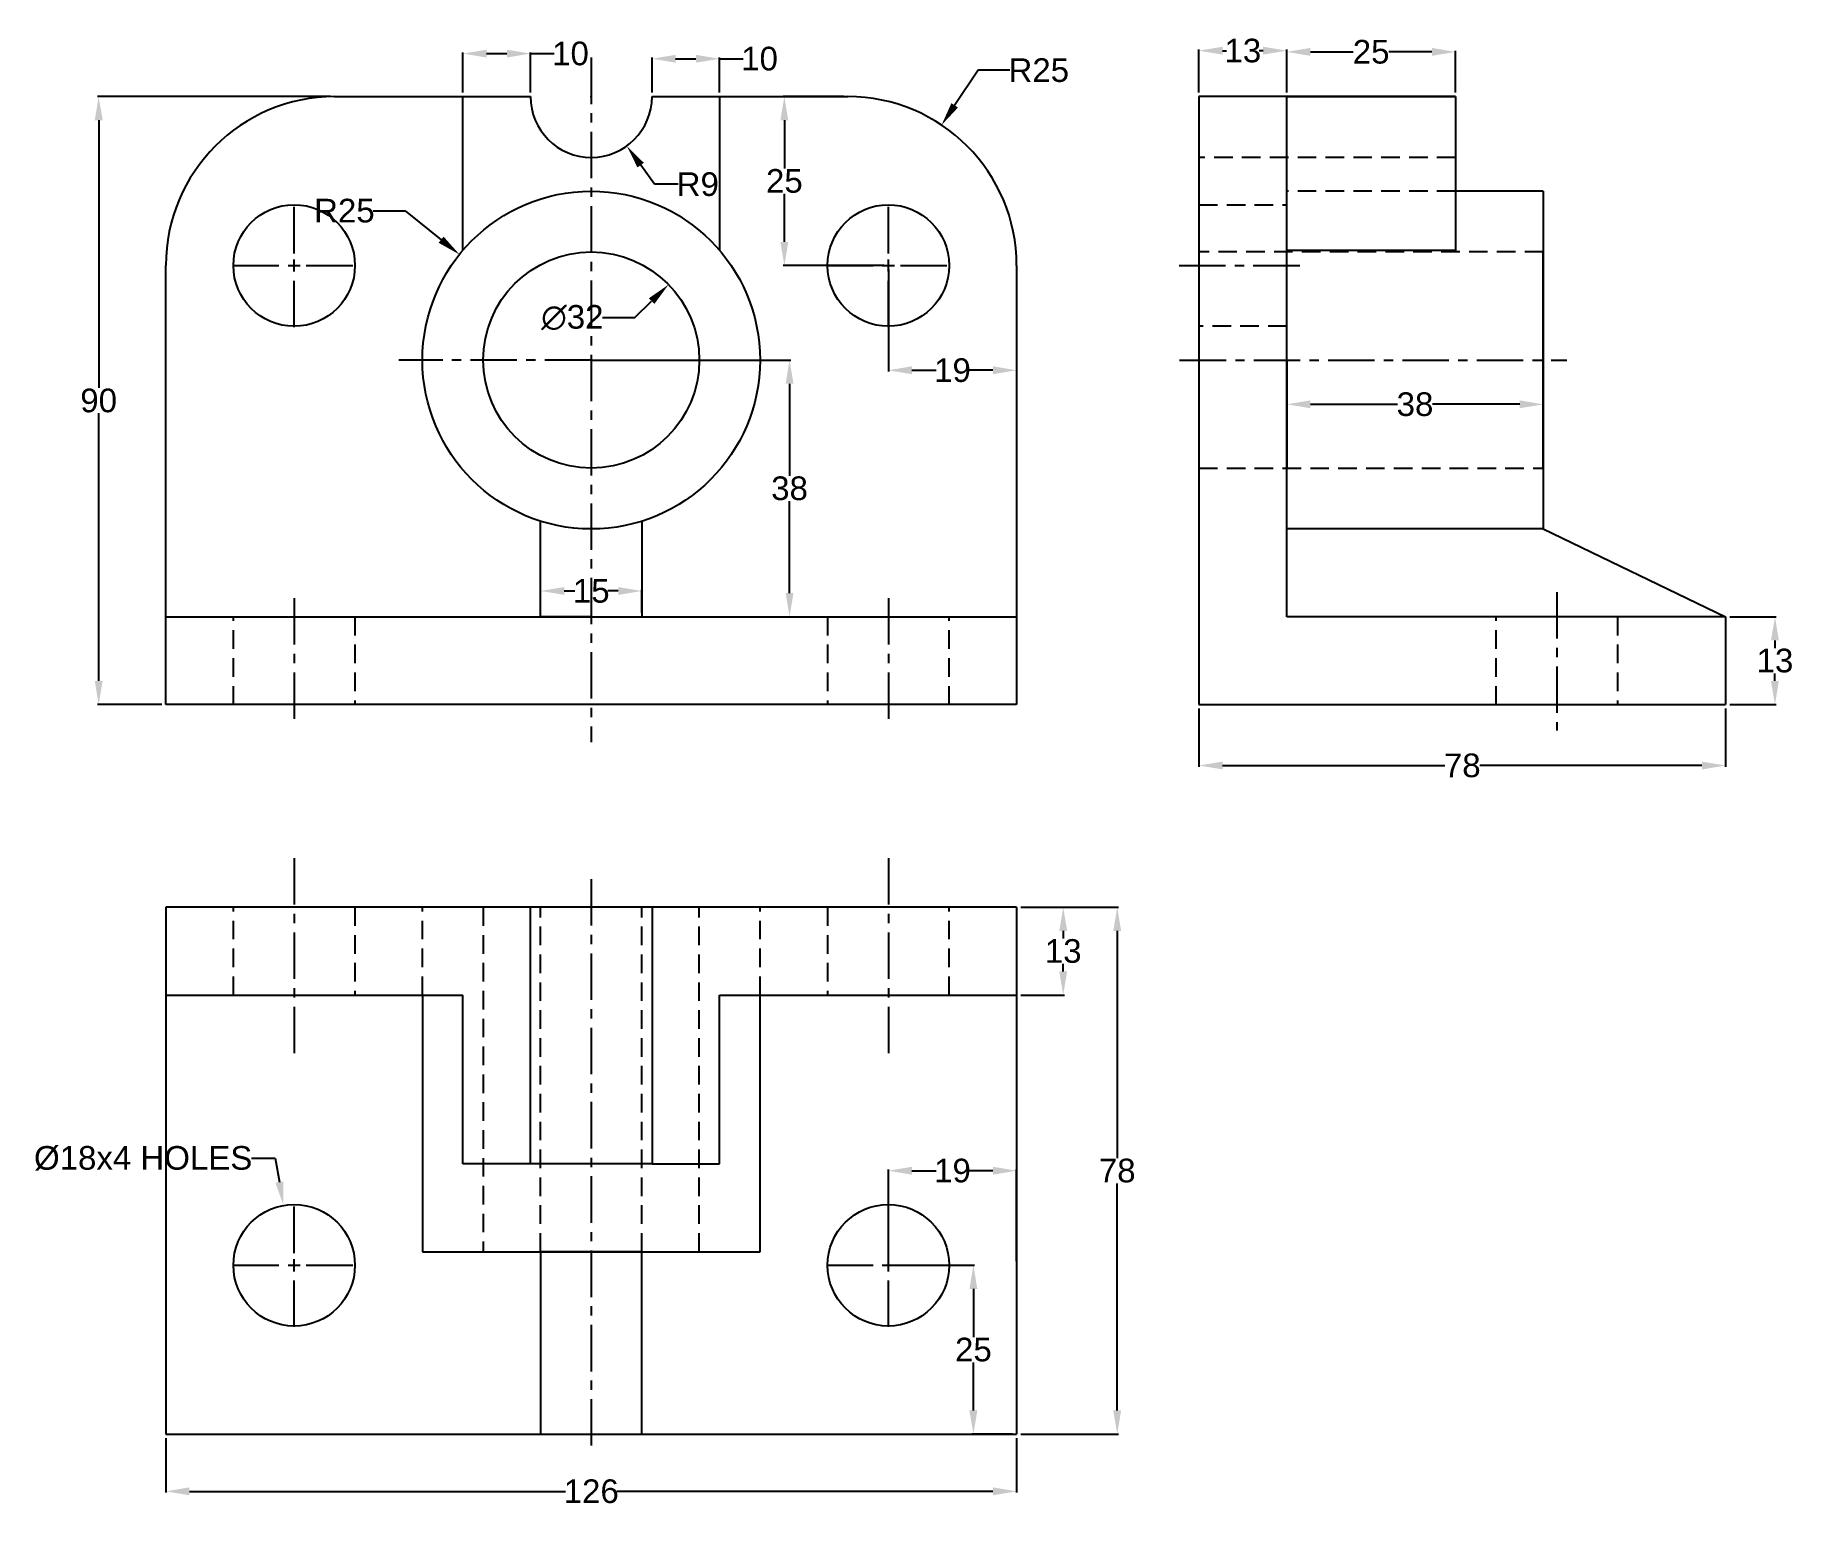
# Model space of a CAD drawing. Header units: inches. Extents: x 6 to 266, y 12 to 230.
import ezdxf

# ---------------------------------------------------------------- set-up
doc = ezdxf.new("R2010")
doc.units = ezdxf.units.IN
doc.header["$MEASUREMENT"] = 0
doc.linetypes.add('CENTER', pattern=[2, 1.25, -0.25, 0.25, -0.25])
doc.linetypes.add('HIDDEN', pattern=[0.375, 0.25, -0.125])
for name, color, linetype in [('centre', 161, 'CENTER'), ('dim', 132, 'Continuous'), ('hidden', 241, 'HIDDEN')]:
    doc.layers.add(name, color=color, linetype=linetype)
doc.styles.get("Standard").update_dxf_attribs({"font": 'arial.ttf'})
doc.dimstyles.get("Standard").update_dxf_attribs({"dimtxt": 3.5, "dimasz": 3.5, "dimexe": 0.18, "dimexo": 0.6, "dimgap": 0.09, "dimtad": 0, "dimtih": 1, "dimtoh": 1, "dimdec": 0, "dimzin": 0, "dimdsep": 46, "dimtxsty": 'Standard', "dimcen": 0.09, "dimclrt": 31, "dimadec": 0, "dimazin": 0, "dimtfac": 1, "dimtdec": 0, "dimtofl": 0, "dimtmove": 0, "dimatfit": 3, "dimfxl": 1, "dimtolj": 1, "dimtzin": 0, "dimarcsym": 0})

# ---------------------------------------------------------------- blocks, each defined once
blk = doc.blocks.new('*U5')
at = {"layer": 'centre', "color": 0, "linetype": 'CENTER', "ltscale": 5.5, "transparency": 16777216}
for p, q in [((0, 1.8), (0, 9.12)), ((-9.12, 0), (-1.8, 0)), ((1.8, 0), (9.12, 0)), ((0, -9.12), (0, -1.8))]:
    blk.add_line(p, q, dxfattribs=at)
at = {"layer": 'centre', "color": 0, "linetype": 'Continuous', "ltscale": 5.5, "transparency": 16777216}
for p, q in [((-0.9, 0), (0.9, 0)), ((0, -0.9), (0, 0.9))]:
    blk.add_line(p, q, dxfattribs=at)
blk = doc.blocks.new('*U6')
at = {"layer": 'centre', "color": 0, "linetype": 'CENTER', "ltscale": 5.5, "transparency": 16777216}
for p, q in [((0, 1.8), (0, 9.12)), ((-9.12, 0), (-1.8, 0)), ((1.8, 0), (9.12, 0)), ((0, -9.12), (0, -1.8))]:
    blk.add_line(p, q, dxfattribs=at)
at = {"layer": 'centre', "color": 0, "linetype": 'Continuous', "ltscale": 5.5, "transparency": 16777216}
for p, q in [((-0.9, 0), (0.9, 0)), ((0, -0.9), (0, 0.9))]:
    blk.add_line(p, q, dxfattribs=at)
blk = doc.blocks.new('*U7')
at = {"layer": 'centre', "color": 0, "linetype": 'CENTER', "ltscale": 5.5, "transparency": 16777216}
for p, q in [((0, 1.8), (0, 9.12)), ((-9.12, 0), (-1.8, 0)), ((1.8, 0), (9.12, 0)), ((0, -9.12), (0, -1.8))]:
    blk.add_line(p, q, dxfattribs=at)
at = {"layer": 'centre', "color": 0, "linetype": 'Continuous', "ltscale": 5.5, "transparency": 16777216}
for p, q in [((-0.9, 0), (0.9, 0)), ((0, -0.9), (0, 0.9))]:
    blk.add_line(p, q, dxfattribs=at)
blk = doc.blocks.new('*U8')
at = {"layer": 'centre', "color": 0, "linetype": 'CENTER', "ltscale": 5.5, "transparency": 16777216}
for p, q in [((0, 1.8), (0, 9.12)), ((-9.12, 0), (-1.8, 0)), ((1.8, 0), (9.12, 0)), ((0, -9.12), (0, -1.8))]:
    blk.add_line(p, q, dxfattribs=at)
at = {"layer": 'centre', "color": 0, "linetype": 'Continuous', "ltscale": 5.5, "transparency": 16777216}
for p, q in [((-0.9, 0), (0.9, 0)), ((0, -0.9), (0, 0.9))]:
    blk.add_line(p, q, dxfattribs=at)
blk = doc.blocks.new('*D10')
at = {"layer": 'Defpoints', "color": 0, "transparency": 16777216}
for p in [(15.22, 221.06), (50.17, 221.06), (25.17, 131.06)]:
    blk.add_point(p, dxfattribs=at)
at = {"layer": 'dim', "color": 0, "lineweight": -2, "transparency": 16777216}
for p, q in [((49.57, 221.06), (15.04, 221.06)), ((15.22, 217.56), (15.22, 177.93)), ((15.22, 134.56), (15.22, 174.18)), ((24.57, 131.06), (15.04, 131.06))]:
    blk.add_line(p, q, dxfattribs=at)
at = {"layer": 'dim', "color": 0, "transparency": 16777216}
for points in [[(14.64, 217.56), (15.81, 217.56), (15.22, 221.06)], [(14.64, 134.56), (15.81, 134.56), (15.22, 131.06)]]:
    blk.add_solid(points, dxfattribs=at)
at = {"layer": 'dim', "color": 31, "transparency": 16777216, "insert": (15.22, 176.06), "char_height": 3.5, "attachment_point": 5}
blk.add_mtext('\\A1;90', dxfattribs=at)
blk = doc.blocks.new('*D12')
at = {"layer": 'Defpoints', "color": 0, "transparency": 16777216}
for p in [(79.17, 227.43), (69.17, 221.06), (79.17, 221.06)]:
    blk.add_point(p, dxfattribs=at)
at = {"layer": 'dim', "color": 0, "lineweight": -2, "transparency": 16777216}
for p, q in [((69.17, 221.66), (69.17, 227.61)), ((72.67, 227.43), (75.67, 227.43)), ((79.17, 221.66), (79.17, 227.61)), ((79.17, 227.43), (82.67, 227.43))]:
    blk.add_line(p, q, dxfattribs=at)
at = {"layer": 'dim', "color": 0, "transparency": 16777216}
for points in [[(72.67, 228.01), (72.67, 226.85), (69.17, 227.43)], [(75.67, 228.01), (75.67, 226.85), (79.17, 227.43)]]:
    blk.add_solid(points, dxfattribs=at)
at = {"layer": 'dim', "color": 31, "transparency": 16777216, "insert": (85.1, 227.43), "char_height": 3.5, "attachment_point": 5}
blk.add_mtext('\\A1;10', dxfattribs=at)
blk = doc.blocks.new('*D13')
at = {"layer": 'Defpoints', "color": 0, "transparency": 16777216}
for p in [(107.17, 226.67), (97.17, 221.06), (107.17, 221.06)]:
    blk.add_point(p, dxfattribs=at)
at = {"layer": 'dim', "color": 0, "lineweight": -2, "transparency": 16777216}
for p, q in [((97.17, 221.66), (97.17, 226.85)), ((100.67, 226.67), (103.67, 226.67)), ((107.17, 221.66), (107.17, 226.85)), ((107.17, 226.67), (110.67, 226.67))]:
    blk.add_line(p, q, dxfattribs=at)
at = {"layer": 'dim', "color": 0, "transparency": 16777216}
for points in [[(100.67, 227.25), (100.67, 226.09), (97.17, 226.67)], [(103.67, 227.25), (103.67, 226.09), (107.17, 226.67)]]:
    blk.add_solid(points, dxfattribs=at)
at = {"layer": 'dim', "color": 31, "transparency": 16777216, "insert": (113.1, 226.67), "char_height": 3.5, "attachment_point": 5}
blk.add_mtext('\\A1;10', dxfattribs=at)
blk = doc.blocks.new('*D14')
at = {"layer": 'Defpoints', "color": 0, "transparency": 16777216}
for p in [(216.17, 227.68), (191.17, 221.06), (216.17, 221.06)]:
    blk.add_point(p, dxfattribs=at)
at = {"layer": 'dim', "color": 0, "lineweight": -2, "transparency": 16777216}
for p, q in [((191.17, 221.66), (191.17, 227.86)), ((194.67, 227.68), (201.03, 227.68)), ((212.67, 227.68), (206.31, 227.68)), ((216.17, 221.66), (216.17, 227.86))]:
    blk.add_line(p, q, dxfattribs=at)
at = {"layer": 'dim', "color": 0, "transparency": 16777216}
for points in [[(194.67, 228.27), (194.67, 227.1), (191.17, 227.68)], [(212.67, 228.27), (212.67, 227.1), (216.17, 227.68)]]:
    blk.add_solid(points, dxfattribs=at)
at = {"layer": 'dim', "color": 31, "transparency": 16777216, "insert": (203.67, 227.68), "char_height": 3.5, "attachment_point": 5}
blk.add_mtext('\\A1;25', dxfattribs=at)
blk = doc.blocks.new('*D15')
at = {"layer": 'Defpoints', "color": 0, "transparency": 16777216}
for p in [(178.17, 227.86), (178.17, 221.06), (191.17, 221.06)]:
    blk.add_point(p, dxfattribs=at)
at = {"layer": 'dim', "color": 0, "lineweight": -2, "transparency": 16777216}
for p, q in [((178.17, 221.66), (178.17, 228.04)), ((181.67, 227.86), (182.24, 227.86)), ((187.67, 227.86), (187.1, 227.86)), ((191.17, 221.66), (191.17, 228.04))]:
    blk.add_line(p, q, dxfattribs=at)
at = {"layer": 'dim', "color": 0, "transparency": 16777216}
for points in [[(181.67, 228.45), (181.67, 227.28), (178.17, 227.86)], [(187.67, 228.45), (187.67, 227.28), (191.17, 227.86)]]:
    blk.add_solid(points, dxfattribs=at)
at = {"layer": 'dim', "color": 31, "transparency": 16777216, "insert": (184.67, 227.86), "char_height": 3.5, "attachment_point": 5}
blk.add_mtext('\\A1;13', dxfattribs=at)
blk = doc.blocks.new('*D16')
at = {"layer": 'Defpoints', "color": 0, "transparency": 16777216}
for p in [(178.17, 131.06), (256.17, 131.06), (256.17, 122.04)]:
    blk.add_point(p, dxfattribs=at)
at = {"layer": 'dim', "color": 0, "lineweight": -2, "transparency": 16777216}
for p, q in [((178.17, 130.46), (178.17, 121.86)), ((256.17, 130.46), (256.17, 121.86)), ((181.67, 122.04), (214.58, 122.04)), ((252.67, 122.04), (219.76, 122.04))]:
    blk.add_line(p, q, dxfattribs=at)
at = {"layer": 'dim', "color": 0, "transparency": 16777216}
for points in [[(181.67, 122.62), (181.67, 121.46), (178.17, 122.04)], [(252.67, 122.62), (252.67, 121.46), (256.17, 122.04)]]:
    blk.add_solid(points, dxfattribs=at)
at = {"layer": 'dim', "color": 31, "transparency": 16777216, "insert": (217.17, 122.04), "char_height": 3.5, "attachment_point": 5}
blk.add_mtext('\\A1;78', dxfattribs=at)
blk = doc.blocks.new('*D17')
at = {"layer": 'Defpoints', "color": 0, "transparency": 16777216}
for p in [(256.17, 144.06), (263.48, 144.06), (256.17, 131.06)]:
    blk.add_point(p, dxfattribs=at)
at = {"layer": 'dim', "color": 0, "lineweight": -2, "transparency": 16777216}
for p, q in [((256.77, 144.06), (263.66, 144.06)), ((263.48, 140.56), (263.48, 139.43)), ((263.48, 134.56), (263.48, 135.68)), ((256.77, 131.06), (263.66, 131.06))]:
    blk.add_line(p, q, dxfattribs=at)
at = {"layer": 'dim', "color": 0, "transparency": 16777216}
for points in [[(262.89, 140.56), (264.06, 140.56), (263.48, 144.06)], [(262.89, 134.56), (264.06, 134.56), (263.48, 131.06)]]:
    blk.add_solid(points, dxfattribs=at)
at = {"layer": 'dim', "color": 31, "transparency": 16777216, "insert": (263.48, 137.56), "char_height": 3.5, "attachment_point": 5}
blk.add_mtext('\\A1;13', dxfattribs=at)
blk = doc.blocks.new('*D18')
at = {"layer": 'Defpoints', "color": 0, "transparency": 16777216}
for p in [(95.67, 147.88), (80.67, 144.06), (95.67, 144.06)]:
    blk.add_point(p, dxfattribs=at)
at = {"layer": 'dim', "color": 0, "lineweight": -2, "transparency": 16777216}
for p, q in [((80.67, 144.66), (80.67, 148.06)), ((84.17, 147.88), (85.72, 147.88)), ((92.17, 147.88), (90.61, 147.88)), ((95.67, 144.66), (95.67, 148.06))]:
    blk.add_line(p, q, dxfattribs=at)
at = {"layer": 'dim', "color": 0, "transparency": 16777216}
for points in [[(84.17, 148.46), (84.17, 147.3), (80.67, 147.88)], [(92.17, 148.46), (92.17, 147.3), (95.67, 147.88)]]:
    blk.add_solid(points, dxfattribs=at)
at = {"layer": 'dim', "color": 31, "transparency": 16777216, "insert": (88.17, 147.88), "char_height": 3.5, "attachment_point": 5}
blk.add_mtext('\\A1;15', dxfattribs=at)
blk = doc.blocks.new('*D19')
at = {"layer": 'Defpoints', "color": 0, "transparency": 16777216}
for p in [(25.17, 23.06), (151.17, 23.06), (151.17, 14.59)]:
    blk.add_point(p, dxfattribs=at)
at = {"layer": 'dim', "color": 0, "lineweight": -2, "transparency": 16777216}
for p, q in [((25.17, 22.46), (25.17, 14.41)), ((151.17, 22.46), (151.17, 14.41)), ((28.67, 14.59), (84.38, 14.59)), ((147.67, 14.59), (91.96, 14.59))]:
    blk.add_line(p, q, dxfattribs=at)
at = {"layer": 'dim', "color": 0, "transparency": 16777216}
for points in [[(28.67, 15.18), (28.67, 14.01), (25.17, 14.59)], [(147.67, 15.18), (147.67, 14.01), (151.17, 14.59)]]:
    blk.add_solid(points, dxfattribs=at)
at = {"layer": 'dim', "color": 31, "transparency": 16777216, "insert": (88.17, 14.59), "char_height": 3.5, "attachment_point": 5}
blk.add_mtext('\\A1;126', dxfattribs=at)
blk = doc.blocks.new('*D21')
at = {"layer": 'Defpoints', "color": 0, "transparency": 16777216}
for p in [(151.17, 101.06), (151.17, 88.06), (158.07, 88.06)]:
    blk.add_point(p, dxfattribs=at)
at = {"layer": 'dim', "color": 0, "lineweight": -2, "transparency": 16777216}
for p, q in [((151.77, 101.06), (158.25, 101.06)), ((158.07, 97.56), (158.07, 96.43)), ((158.07, 91.56), (158.07, 92.68)), ((151.77, 88.06), (158.25, 88.06))]:
    blk.add_line(p, q, dxfattribs=at)
at = {"layer": 'dim', "color": 0, "transparency": 16777216}
for points in [[(157.49, 97.56), (158.65, 97.56), (158.07, 101.06)], [(157.49, 91.56), (158.65, 91.56), (158.07, 88.06)]]:
    blk.add_solid(points, dxfattribs=at)
at = {"layer": 'dim', "color": 31, "transparency": 16777216, "insert": (158.07, 94.56), "char_height": 3.5, "attachment_point": 5}
blk.add_mtext('\\A1;13', dxfattribs=at)
blk = doc.blocks.new('*D22')
at = {"layer": 'Defpoints', "color": 0, "transparency": 16777216}
for p in [(132.17, 48.06), (144.77, 48.06), (151.17, 23.06)]:
    blk.add_point(p, dxfattribs=at)
at = {"layer": 'dim', "color": 0, "lineweight": -2, "transparency": 16777216}
for p, q in [((132.77, 48.06), (144.95, 48.06)), ((144.77, 44.56), (144.77, 37.43)), ((144.77, 26.56), (144.77, 33.68)), ((150.57, 23.06), (144.59, 23.06))]:
    blk.add_line(p, q, dxfattribs=at)
at = {"layer": 'dim', "color": 0, "transparency": 16777216}
for points in [[(144.18, 44.56), (145.35, 44.56), (144.77, 48.06)], [(144.18, 26.56), (145.35, 26.56), (144.77, 23.06)]]:
    blk.add_solid(points, dxfattribs=at)
at = {"layer": 'dim', "color": 31, "transparency": 16777216, "insert": (144.77, 35.56), "char_height": 3.5, "attachment_point": 5}
blk.add_mtext('\\A1;25', dxfattribs=at)
blk = doc.blocks.new('*D23')
at = {"layer": 'Defpoints', "color": 0, "transparency": 16777216}
for p in [(151.17, 62.06), (132.17, 48.06), (151.17, 48.06)]:
    blk.add_point(p, dxfattribs=at)
at = {"layer": 'dim', "color": 0, "lineweight": -2, "transparency": 16777216}
for p, q in [((132.17, 48.66), (132.17, 62.24)), ((135.67, 62.06), (139.23, 62.06)), ((147.67, 62.06), (144.11, 62.06)), ((151.17, 48.66), (151.17, 62.24))]:
    blk.add_line(p, q, dxfattribs=at)
at = {"layer": 'dim', "color": 0, "transparency": 16777216}
for points in [[(135.67, 62.64), (135.67, 61.47), (132.17, 62.06)], [(147.67, 62.64), (147.67, 61.47), (151.17, 62.06)]]:
    blk.add_solid(points, dxfattribs=at)
at = {"layer": 'dim', "color": 31, "transparency": 16777216, "insert": (141.67, 62.06), "char_height": 3.5, "attachment_point": 5}
blk.add_mtext('\\A1;19', dxfattribs=at)
blk = doc.blocks.new('*D25')
at = {"layer": 'Defpoints', "color": 0, "transparency": 16777216}
for p in [(88.17, 182.06), (117.54, 182.06), (88.17, 144.06)]:
    blk.add_point(p, dxfattribs=at)
at = {"layer": 'dim', "color": 0, "lineweight": -2, "transparency": 16777216}
for p, q in [((88.77, 182.06), (117.72, 182.06)), ((117.54, 178.56), (117.54, 164.93)), ((117.54, 147.56), (117.54, 161.18)), ((88.77, 144.06), (117.72, 144.06))]:
    blk.add_line(p, q, dxfattribs=at)
at = {"layer": 'dim', "color": 0, "transparency": 16777216}
for points in [[(116.96, 178.56), (118.12, 178.56), (117.54, 182.06)], [(116.96, 147.56), (118.12, 147.56), (117.54, 144.06)]]:
    blk.add_solid(points, dxfattribs=at)
at = {"layer": 'dim', "color": 31, "transparency": 16777216, "insert": (117.54, 163.06), "char_height": 3.5, "attachment_point": 5}
blk.add_mtext('\\A1;38', dxfattribs=at)
blk = doc.blocks.new('*D27')
at = {"layer": 'Defpoints', "color": 0, "transparency": 16777216}
for p in [(191.17, 182.56), (229.17, 182.06), (229.17, 175.51)]:
    blk.add_point(p, dxfattribs=at)
at = {"layer": 'dim', "color": 0, "lineweight": -2, "transparency": 16777216}
for p, q in [((191.17, 181.96), (191.17, 175.33)), ((229.17, 181.46), (229.17, 175.33)), ((194.67, 175.51), (207.57, 175.51)), ((225.67, 175.51), (212.77, 175.51))]:
    blk.add_line(p, q, dxfattribs=at)
at = {"layer": 'dim', "color": 0, "transparency": 16777216}
for points in [[(194.67, 176.09), (194.67, 174.93), (191.17, 175.51)], [(225.67, 176.09), (225.67, 174.93), (229.17, 175.51)]]:
    blk.add_solid(points, dxfattribs=at)
at = {"layer": 'dim', "color": 31, "transparency": 16777216, "insert": (210.17, 175.51), "char_height": 3.5, "attachment_point": 5}
blk.add_mtext('\\A1;38', dxfattribs=at)
blk = doc.blocks.new('*D28')
at = {"layer": 'Defpoints', "color": 0, "transparency": 16777216}
for p in [(116.77, 221.06), (126.17, 221.06), (132.17, 196.06)]:
    blk.add_point(p, dxfattribs=at)
at = {"layer": 'dim', "color": 0, "lineweight": -2, "transparency": 16777216}
for p, q in [((125.57, 221.06), (116.59, 221.06)), ((116.77, 217.56), (116.77, 210.43)), ((116.77, 199.56), (116.77, 206.68)), ((131.57, 196.06), (116.59, 196.06))]:
    blk.add_line(p, q, dxfattribs=at)
at = {"layer": 'dim', "color": 0, "transparency": 16777216}
for points in [[(116.18, 217.56), (117.35, 217.56), (116.77, 221.06)], [(116.18, 199.56), (117.35, 199.56), (116.77, 196.06)]]:
    blk.add_solid(points, dxfattribs=at)
at = {"layer": 'dim', "color": 31, "transparency": 16777216, "insert": (116.77, 208.56), "char_height": 3.5, "attachment_point": 5}
blk.add_mtext('\\A1;25', dxfattribs=at)
blk = doc.blocks.new('*D29')
at = {"layer": 'Defpoints', "color": 0, "transparency": 16777216}
for p in [(132.17, 196.06), (151.17, 196.06), (151.17, 180.55)]:
    blk.add_point(p, dxfattribs=at)
at = {"layer": 'dim', "color": 0, "lineweight": -2, "transparency": 16777216}
for p, q in [((132.17, 195.46), (132.17, 180.37)), ((151.17, 195.46), (151.17, 180.37)), ((135.67, 180.55), (139.23, 180.55)), ((147.67, 180.55), (144.11, 180.55))]:
    blk.add_line(p, q, dxfattribs=at)
at = {"layer": 'dim', "color": 0, "transparency": 16777216}
for points in [[(135.67, 181.14), (135.67, 179.97), (132.17, 180.55)], [(147.67, 181.14), (147.67, 179.97), (151.17, 180.55)]]:
    blk.add_solid(points, dxfattribs=at)
at = {"layer": 'dim', "color": 31, "transparency": 16777216, "insert": (141.67, 180.55), "char_height": 3.5, "attachment_point": 5}
blk.add_mtext('\\A1;19', dxfattribs=at)
blk = doc.blocks.new('*D30')
at = {"layer": 'Defpoints', "color": 0, "transparency": 16777216}
for p in [(140.05, 216.85), (126.17, 196.06)]:
    blk.add_point(p, dxfattribs=at)
at = {"layer": 'dim', "color": 0, "lineweight": -2, "transparency": 16777216}
for p, q in [((145.46, 224.96), (141.99, 219.76)), ((150.16, 224.96), (145.46, 224.96)), ((126.08, 196.06), (126.26, 196.06)), ((126.17, 195.97), (126.17, 196.15))]:
    blk.add_line(p, q, dxfattribs=at)
at = {"layer": 'dim', "color": 0, "transparency": 16777216}
blk.add_solid([(141.51, 220.09), (142.48, 219.44), (140.05, 216.85)], dxfattribs=at)
at = {"layer": 'dim', "color": 31, "transparency": 16777216, "insert": (154.45, 224.96), "char_height": 3.5, "attachment_point": 5}
blk.add_mtext('\\A1;R25', dxfattribs=at)
blk = doc.blocks.new('*D32')
at = {"layer": 'Defpoints', "color": 0, "transparency": 16777216}
for p in [(68.66, 197.69), (88.17, 182.06)]:
    blk.add_point(p, dxfattribs=at)
at = {"layer": 'dim', "color": 0, "lineweight": -2, "transparency": 16777216}
for p, q in [((55.89, 204.16), (60.59, 204.16)), ((60.59, 204.16), (65.93, 199.88)), ((88.08, 182.06), (88.26, 182.06)), ((88.17, 181.97), (88.17, 182.15))]:
    blk.add_line(p, q, dxfattribs=at)
at = {"layer": 'dim', "color": 0, "transparency": 16777216}
blk.add_solid([(66.3, 200.34), (65.57, 199.42), (68.66, 197.69)], dxfattribs=at)
at = {"layer": 'dim', "color": 31, "transparency": 16777216, "insert": (51.61, 204.16), "char_height": 3.5, "attachment_point": 5}
blk.add_mtext('\\A1;R25', dxfattribs=at)
blk = doc.blocks.new('*D34')
at = {"layer": 'Defpoints', "color": 0, "transparency": 16777216}
for p in [(88.17, 221.06), (93.44, 213.76)]:
    blk.add_point(p, dxfattribs=at)
at = {"layer": 'dim', "color": 0, "lineweight": -2, "transparency": 16777216}
for p, q in [((88.08, 221.06), (88.26, 221.06)), ((88.17, 220.97), (88.17, 221.15)), ((97.53, 208.08), (95.49, 210.92)), ((101.03, 208.08), (97.53, 208.08))]:
    blk.add_line(p, q, dxfattribs=at)
at = {"layer": 'dim', "color": 0, "transparency": 16777216}
blk.add_solid([(95.96, 211.26), (95.01, 210.58), (93.44, 213.76)], dxfattribs=at)
at = {"layer": 'dim', "color": 31, "transparency": 16777216, "insert": (103.95, 208.08), "char_height": 3.5, "attachment_point": 5}
blk.add_mtext('\\A1;R9', dxfattribs=at)
blk = doc.blocks.new('*D36')
at = {"layer": 'Defpoints', "color": 0, "transparency": 16777216}
for p in [(99.62, 193.23), (76.72, 170.88)]:
    blk.add_point(p, dxfattribs=at)
at = {"layer": 'dim', "color": 0, "lineweight": -2, "transparency": 16777216}
for p, q in [((94.61, 188.34), (97.11, 190.79)), ((89.85, 188.34), (94.61, 188.34))]:
    blk.add_line(p, q, dxfattribs=at)
at = {"layer": 'dim', "color": 0, "transparency": 16777216}
blk.add_solid([(96.71, 191.21), (97.52, 190.37), (99.62, 193.23)], dxfattribs=at)
at = {"layer": 'dim', "color": 31, "transparency": 16777216, "insert": (85.37, 188.34), "char_height": 3.5, "attachment_point": 5}
blk.add_mtext('\\A1;∅32', dxfattribs=at)
blk = doc.blocks.new('*D39')
at = {"layer": 'Defpoints', "color": 0, "transparency": 16777216}
for p in [(42.59, 56.92), (45.75, 39.2)]:
    blk.add_point(p, dxfattribs=at)
at = {"layer": 'dim', "color": 0, "lineweight": -2, "transparency": 16777216}
for p, q in [((37.85, 63.89), (41.35, 63.89)), ((41.35, 63.89), (41.98, 60.36)), ((44.08, 48.06), (44.26, 48.06)), ((44.17, 47.97), (44.17, 48.15))]:
    blk.add_line(p, q, dxfattribs=at)
at = {"layer": 'dim', "color": 0, "transparency": 16777216}
blk.add_solid([(42.55, 60.46), (41.4, 60.26), (42.59, 56.92)], dxfattribs=at)
at = {"layer": 'dim', "color": 31, "transparency": 16777216, "insert": (21.81, 63.89), "char_height": 3.5, "attachment_point": 5}
blk.add_mtext('\\A1;%%C18x4 HOLES', dxfattribs=at)
blk = doc.blocks.new('*D40')
at = {"layer": 'Defpoints', "color": 0, "transparency": 16777216}
for p in [(151.17, 101.06), (151.17, 23.06), (166.07, 23.06)]:
    blk.add_point(p, dxfattribs=at)
at = {"layer": 'dim', "color": 0, "lineweight": -2, "transparency": 16777216}
for p, q in [((151.77, 101.06), (166.25, 101.06)), ((166.07, 97.56), (166.07, 63.93)), ((166.07, 26.56), (166.07, 60.18)), ((151.77, 23.06), (166.25, 23.06))]:
    blk.add_line(p, q, dxfattribs=at)
at = {"layer": 'dim', "color": 0, "transparency": 16777216}
for points in [[(165.49, 97.56), (166.65, 97.56), (166.07, 101.06)], [(165.49, 26.56), (166.65, 26.56), (166.07, 23.06)]]:
    blk.add_solid(points, dxfattribs=at)
at = {"layer": 'dim', "color": 31, "transparency": 16777216, "insert": (166.07, 62.06), "char_height": 3.5, "attachment_point": 5}
blk.add_mtext('\\A1;78', dxfattribs=at)

msp = doc.modelspace()

# ---------------------------------------------------------------- linework, layer by layer
for p, q in [((50.17, 221.06), (79.17, 221.06)), ((69.17, 198.3), (69.17, 221.06)), ((97.17, 221.06), (107.17, 221.06)), ((97.17, 221.06), (126.17, 221.06)), ((107.17, 221.06), (107.17, 198.3)), ((216.17, 221.06), (178.17, 221.06)), ((178.17, 221.06), (178.17, 131.06)), ((178.17, 221.06), (178.17, 196.06)), ((191.17, 144.06), (191.17, 221.06)), ((191.17, 221.06), (216.17, 221.06)), ((216.17, 221.06), (216.17, 198.3)), ((191.17, 182.06), (191.17, 207.06)), ((229.17, 207.06), (216.17, 207.06)), ((229.17, 207.06), (229.17, 157.06)), ((216.17, 198.3), (191.17, 198.3)), ((229.17, 166.06), (229.17, 198.06)), ((25.17, 131.06), (25.17, 196.06)), ((151.17, 196.06), (151.17, 131.06)), ((191.17, 144.06), (191.17, 182.06)), ((191.17, 182.06), (191.17, 166.06)), ((80.67, 144.06), (80.67, 158.21)), ((95.67, 158.21), (95.67, 144.06)), ((229.17, 157.06), (191.17, 157.06)), ((229.17, 157.06), (256.17, 144.06)), ((25.17, 144.06), (151.17, 144.06)), ((88.17, 144.06), (80.67, 144.06)), ((88.17, 144.06), (80.67, 144.06)), ((256.17, 144.06), (191.17, 144.06)), ((256.17, 144.06), (256.17, 131.06)), ((151.17, 131.06), (25.17, 131.06)), ((178.17, 131.06), (256.17, 131.06)), ((151.17, 101.06), (25.17, 101.06)), ((25.17, 101.06), (25.17, 88.06)), ((88.17, 101.06), (72.17, 101.06)), ((79.17, 63.06), (79.17, 101.06)), ((97.17, 101.06), (97.17, 63.06)), ((151.17, 101.06), (151.17, 23.06)), ((25.17, 88.06), (69.17, 88.06)), ((25.17, 88.06), (25.17, 23.06)), ((63.17, 88.06), (63.17, 50.06)), ((69.17, 63.06), (69.17, 88.06)), ((107.17, 63.06), (107.17, 88.06)), ((107.17, 88.06), (151.17, 88.06)), ((113.17, 50.06), (113.17, 88.06)), ((79.17, 63.06), (69.17, 63.06)), ((97.17, 63.06), (79.17, 63.06)), ((97.17, 63.06), (107.17, 63.06)), ((63.17, 50.06), (113.17, 50.06)), ((95.67, 50.06), (80.67, 50.06)), ((80.67, 50.06), (80.67, 23.06)), ((95.67, 23.06), (95.67, 50.06)), ((25.17, 23.06), (151.17, 23.06))]:
    msp.add_line(p, q)
for centre, radius in [((88.17, 182.06), 25), ((44.17, 196.06), 9), ((132.17, 196.06), 9), ((88.17, 182.06), 16), ((44.17, 48.06), 9), ((132.17, 48.06), 9)]:
    msp.add_circle(centre, radius)
for centre, radius, start, end in [((50.17, 196.06), 25, 90, 180), ((88.17, 221.06), 9, 180, 0), ((126.17, 196.06), 25, 0, 90)]:
    msp.add_arc(centre, radius, start, end)
at = {"layer": 'centre', "linetype": 'CENTER', "ltscale": 5.5}
for p, q in [((88.17, 226.84), (88.17, 125.52)), ((175.22, 196.06), (194.34, 196.06)), ((88.17, 182.06), (59.67, 182.06)), ((88.17, 182.06), (117.54, 182.06)), ((175.31, 182.06), (232.66, 182.06)), ((44.17, 146.81), (44.17, 128.14)), ((132.17, 146.81), (132.17, 128.14)), ((231.17, 147.72), (231.17, 127.24)), ((44.17, 108.32), (44.17, 78.68)), ((132.17, 108.32), (132.17, 78.68)), ((88.17, 105.23), (88.17, 20.64))]:
    msp.add_line(p, q, dxfattribs=at)
at = {"layer": 'hidden', "ltscale": 11}
msp.add_line((216.17, 212.06), (178.17, 212.06), dxfattribs=at)
at = {"layer": 'hidden', "linetype": 'HIDDEN', "ltscale": 11}
for p, q in [((216.17, 207.06), (191.17, 207.06)), ((178.17, 205.06), (191.17, 205.06)), ((229.17, 198.06), (178.17, 198.06)), ((191.17, 187.06), (178.17, 187.06)), ((178.17, 166.06), (229.17, 166.06)), ((35.17, 131.06), (35.17, 144.06)), ((53.17, 144.06), (53.17, 131.06)), ((123.17, 144.06), (123.17, 131.06)), ((141.17, 131.06), (141.17, 144.06)), ((222.17, 131.06), (222.17, 144.06)), ((240.17, 144.06), (240.17, 131.06)), ((35.17, 88.06), (35.17, 101.06)), ((53.17, 101.06), (53.17, 88.06)), ((63.17, 88.06), (63.17, 101.06)), ((72.17, 101.06), (72.17, 50.06)), ((80.67, 50.06), (80.67, 101.06)), ((95.67, 50.06), (95.67, 101.06)), ((104.17, 50.06), (104.17, 101.06)), ((113.17, 88.06), (113.17, 101.06)), ((123.17, 101.06), (123.17, 88.06)), ((141.17, 88.06), (141.17, 101.06))]:
    msp.add_line(p, q, dxfattribs=at)

# ---------------------------------------------------------------- block references
at = {"layer": 'centre', "linetype": 'CENTER', "ltscale": 5.5}
for name, p in [('*U7', (44.17, 196.06)), ('*U8', (132.17, 196.06)), ('*U6', (44.17, 48.06)), ('*U5', (132.17, 48.06))]:
    msp.add_blockref(name, p, dxfattribs=at)

# ---------------------------------------------------------------- dimensions: what is measured, and where the dimension line sits
at = {"layer": 'dim'}
for base, p1, p2, picture, middle in [((79.17, 227.43), (69.17, 221.06), (79.17, 221.06), '*D12', (85.1, 227.43)), ((178.17, 227.86), (191.17, 221.06), (178.17, 221.06), '*D15', (184.67, 227.86)), ((216.17, 227.68), (191.17, 221.06), (216.17, 221.06), '*D14', (203.67, 227.68)), ((107.17, 226.67), (97.17, 221.06), (107.17, 221.06), '*D13', (113.1, 226.67)), ((151.17, 180.55), (132.17, 196.06), (151.17, 196.06), '*D29', (141.67, 180.55)), ((229.17, 175.51), (191.17, 182.56), (229.17, 182.06), '*D27', (210.17, 175.51)), ((95.67, 147.88), (80.67, 144.06), (95.67, 144.06), '*D18', (88.17, 147.88)), ((256.17, 122.04), (178.17, 131.06), (256.17, 131.06), '*D16', (217.17, 122.04)), ((151.17, 62.06), (132.17, 48.06), (151.17, 48.06), '*D23', (141.67, 62.06)), ((151.17, 14.59), (25.17, 23.06), (151.17, 23.06), '*D19', (88.17, 14.59))]:
    dim = msp.add_linear_dim(base=base, p1=p1, p2=p2, dimstyle='Standard', dxfattribs=at)
    dim.commit()
    dim.dimension.update_dxf_attribs({"geometry": picture, "text_midpoint": middle})
for center, mpoint, picture, middle in [((126.17, 196.06), (140.05, 216.85), '*D30', (154.45, 224.96)), ((88.17, 182.06), (68.66, 197.69), '*D32', (51.61, 204.16))]:
    dim = msp.add_radius_dim(center=center, mpoint=mpoint, dimstyle='Standard', dxfattribs=at)
    dim.commit()
    dim.dimension.update_dxf_attribs({"geometry": picture, "text_midpoint": middle, "dimtype": 164})
for base, p1, p2, picture, middle in [((15.22, 221.06), (25.17, 131.06), (50.17, 221.06), '*D10', (15.22, 176.06)), ((116.77, 221.06), (132.17, 196.06), (126.17, 221.06), '*D28', (116.77, 208.56)), ((117.54, 182.06), (88.17, 144.06), (88.17, 182.06), '*D25', (117.54, 163.06)), ((263.48, 144.06), (256.17, 131.06), (256.17, 144.06), '*D17', (263.48, 137.56)), ((158.07, 88.06), (151.17, 101.06), (151.17, 88.06), '*D21', (158.07, 94.56)), ((166.07, 23.06), (151.17, 101.06), (151.17, 23.06), '*D40', (166.07, 62.06)), ((144.77, 48.06), (151.17, 23.06), (132.17, 48.06), '*D22', (144.77, 35.56))]:
    dim = msp.add_linear_dim(base=base, p1=p1, p2=p2, angle=90, dimstyle='Standard', dxfattribs=at)
    dim.commit()
    dim.dimension.update_dxf_attribs({"geometry": picture, "text_midpoint": middle})
dim = msp.add_radius_dim(center=(88.17, 221.06), mpoint=(93.44, 213.76), dimstyle='Standard', dxfattribs=at)
dim.commit()
dim.dimension.update_dxf_attribs({"geometry": '*D34', "text_midpoint": (103.95, 208.08)})
dim = msp.add_diameter_dim_2p(p1=(76.72, 170.88), p2=(99.62, 193.23), dimstyle='Standard', dxfattribs=at)
dim.commit()
dim.dimension.update_dxf_attribs({"geometry": '*D36', "text_midpoint": (85.37, 188.34), "dimtype": 163})
dim = msp.add_diameter_dim_2p(p1=(45.75, 39.2), p2=(42.59, 56.92), text='%%C18x4 HOLES', dimstyle='Standard', dxfattribs=at)
dim.commit()
dim.dimension.update_dxf_attribs({"geometry": '*D39', "text_midpoint": (21.81, 63.89), "dimtype": 163})

doc.saveas('drawing.dxf')
